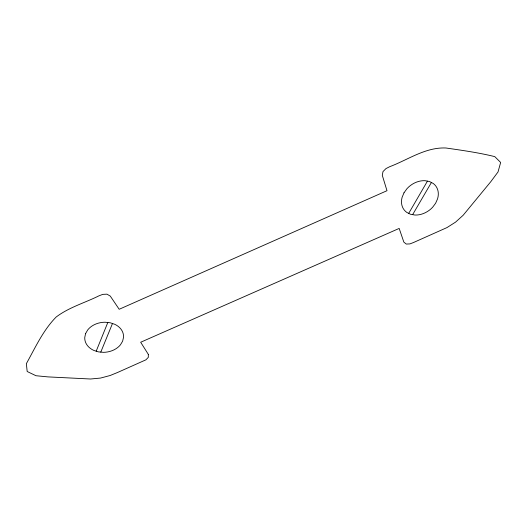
<?xml version="1.0" encoding="UTF-8"?>
<svg xmlns="http://www.w3.org/2000/svg" width="527" height="527" viewBox="0 0 527 527"><rect width="100%" height="100%" fill="white"/><g stroke="black" fill="none" stroke-linecap="round" stroke-linejoin="round"><path stroke-width="0.79" d="M96.197 351.173L107.804 322.511M100.789 352.095L112.475 323.525M408.715 213.369L427.437 181.136M412.641 214.647L431.402 182.513M148.324 354.375L148.311 357.346L145.926 359.822L117.554 372.484L110.103 375.52L100.538 378.063L90.565 379.005L47.917 376.891L35.988 375.725L27.187 371.509L26.35 363.663C35.316 347.603 43.128 330.192 56.198 316.997C68.971 307.327 84.682 302.906 98.885 295.858L102.758 294.369L106.941 294.165L110.275 296.082L119.181 309.283L386.989 190.702L382.299 175.353L382.991 171.591L385.968 168.594L389.789 166.657C408.089 159.767 425.513 147.092 445.895 147.995C462.258 150.347 478.7 152.652 494.767 156.618L500.65 162.461L498.035 171.94L490.749 181.749L463.141 215.279L455.552 222.13L446.949 227.598L413.543 242.506L409.874 243.915L406.251 244.054L403.84 242.097L399.176 228.422L140.676 342.24L148.324 354.375M85.572 333.631L84.742 337.57A19.848 15.191 -6.4 0 0 93.905 350.455L98.477 351.884L103.417 352.339A19.209 14.697 -6.4 0 0 120.426 344.842L122.593 341.252L123.522 337.392A19.848 15.191 -6.4 0 0 114.774 324.296L110.163 322.755L105.123 322.228A19.222 14.716 -6.4 0 0 87.693 329.942L85.572 333.631M403.992 192.816L402.121 197.276A20.263 15.731 -35.9 0 0 406.831 212.447L410.592 214.298L414.966 215.042A19.604 15.217 -35.9 0 0 432.614 207.269L435.605 203.27L437.548 198.896A20.257 15.731 -35.9 0 0 433.286 183.501L429.512 181.525L425.065 180.689A19.618 15.237 -35.9 0 0 406.969 188.686L403.992 192.816"/></g></svg>
